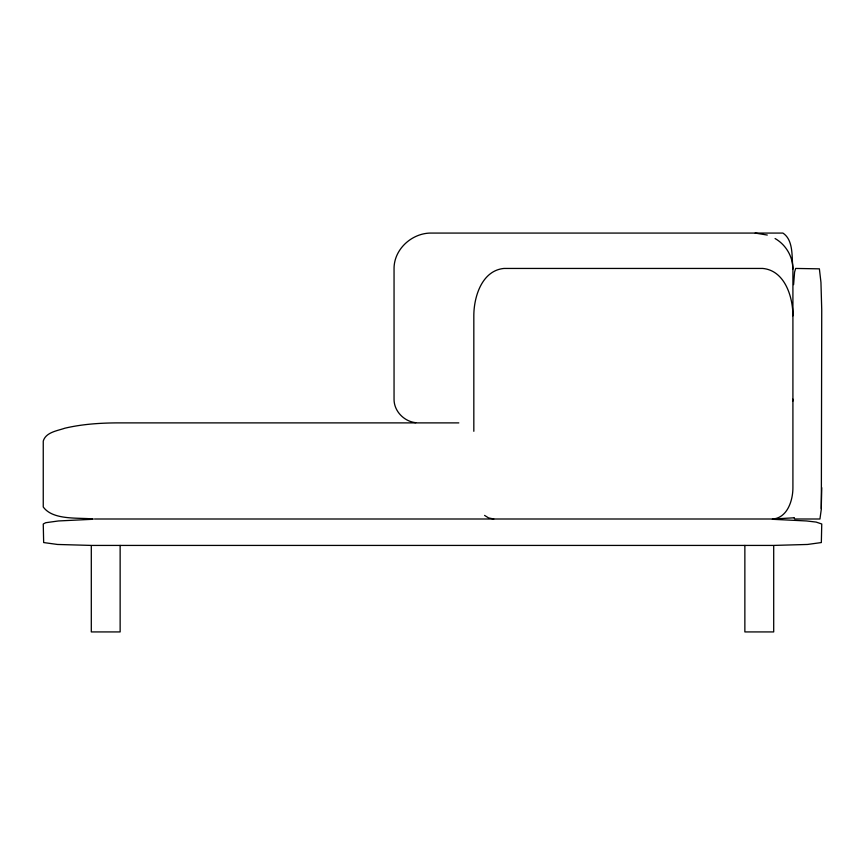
<?xml version="1.0" encoding="UTF-8"?>
<svg xmlns="http://www.w3.org/2000/svg" width="865" height="865" viewBox="0 0 865 865"><rect width="100%" height="100%" fill="white"/><g stroke="black" fill="none" stroke-linecap="round" stroke-linejoin="round"><path stroke-width="1.3" d="M821.75 487.676L821.22 509.831L819.944 519L794.719 519L794.254 517.93M793.594 284.65L794.6 272.043L795.649 268.442L819.382 268.842L820.95 282.325L821.728 309.648L821.339 508.555M792.773 401.23L792.913 399.165M793.994 517.811L773.094 519L94.501 519M772.975 519C787.582 517.638 792.935 500.208 792.913 487.676L792.913 268.983C791.626 257.37 793.821 240.243 782.912 233.074L431.786 233.074C412.313 232.588 393.748 249.098 394.051 268.983L394.051 399.165C393.91 411.102 404.063 421.46 415.73 422.682M92.62 519.292L58.463 520.957L45.759 522.709L43.25 523.995L43.661 542.56L57.501 544.463L90.836 545.404M458.807 422.888L116.883 422.888C99.421 423.007 81.861 424.207 64.821 428.218C57.295 430.846 45.834 432.197 43.25 441.074L43.25 506.987C53.025 520.514 78.272 517.411 93.258 519M774.164 545.404L807.499 544.463L821.339 542.56L821.75 523.995L816.149 522.082L806.537 520.957L772.38 519.292M755.188 233.074L767.287 235.053M493.774 519L488.606 517.93L484.584 515.41M775.083 238.535C785.798 244.654 792.924 256.591 792.913 268.983M792.913 315.833C792.935 296.879 784.836 270.507 762.735 268.442L504.014 268.442C481.902 270.507 473.804 296.879 473.825 315.833L473.825 431.289M744.862 545.426L744.862 631.926L773.699 631.926L773.699 545.426L91.301 545.426L91.301 631.926L120.138 631.926L120.138 545.426"/></g></svg>
